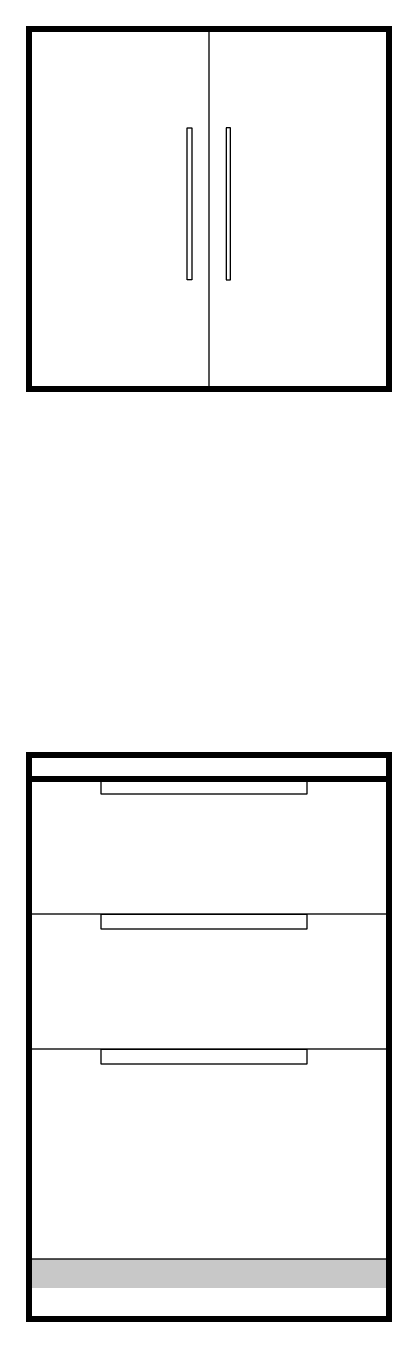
# Model space of a CAD drawing. Header units: inches. Extents: x 66.61 to 67.22, y 57.39 to 59.55.
import ezdxf

# ---------------------------------------------------------------- set-up
doc = ezdxf.new("R2010")
doc.units = ezdxf.units.IN
doc.header["$MEASUREMENT"] = 0

msp = doc.modelspace()

# ---------------------------------------------------------------- hatches: boundary and pattern name
at = {"transparency": 33554546}
h = msp.add_hatch(color=256, dxfattribs=at)
h.dxf.hatch_style = 1
h.paths.add_polyline_path([(67.2163, 57.4981), (66.6163, 57.4981), (66.6163, 57.4497), (67.2163, 57.4497)])

# ---------------------------------------------------------------- linework, layer by layer
at = {"const_width": 0.01}
for points in [[(66.6163, 58.9481), (66.6163, 59.5481), (67.2163, 59.5481), (67.2163, 58.9481), (66.6163, 58.9481)], [(66.6163, 58.2981), (66.6163, 58.3381), (67.2163, 58.3381), (67.2163, 58.2981), (66.6163, 58.2981)], [(66.6163, 58.2981), (67.2163, 58.2981), (67.2163, 57.3981), (66.6163, 57.3981), (66.6163, 58.2981)]]:
    msp.add_lwpolyline(points, dxfattribs=at)
for points in [[(66.9163, 59.5481), (66.9163, 58.9481)], [(67.2163, 58.0731), (66.6163, 58.0731)], [(67.2163, 57.8481), (66.6163, 57.8481)], [(67.2163, 57.4981), (66.6163, 57.4981)]]:
    msp.add_lwpolyline(points)
for points in [[(66.8802, 59.3831), (66.8878, 59.3831), (66.8878, 59.13), (66.8802, 59.13)], [(66.9524, 59.3831), (66.9448, 59.3831), (66.9448, 59.13), (66.9524, 59.13)], [(66.7366, 58.2981), (67.0795, 58.2981), (67.0795, 58.2729), (66.7366, 58.2729)], [(66.7366, 58.0731), (67.0795, 58.0731), (67.0795, 58.0479), (66.7366, 58.0479)], [(66.7366, 57.8481), (67.0795, 57.8481), (67.0795, 57.8229), (66.7366, 57.8229)]]:
    msp.add_lwpolyline(points, close=True)

doc.saveas('drawing.dxf')
